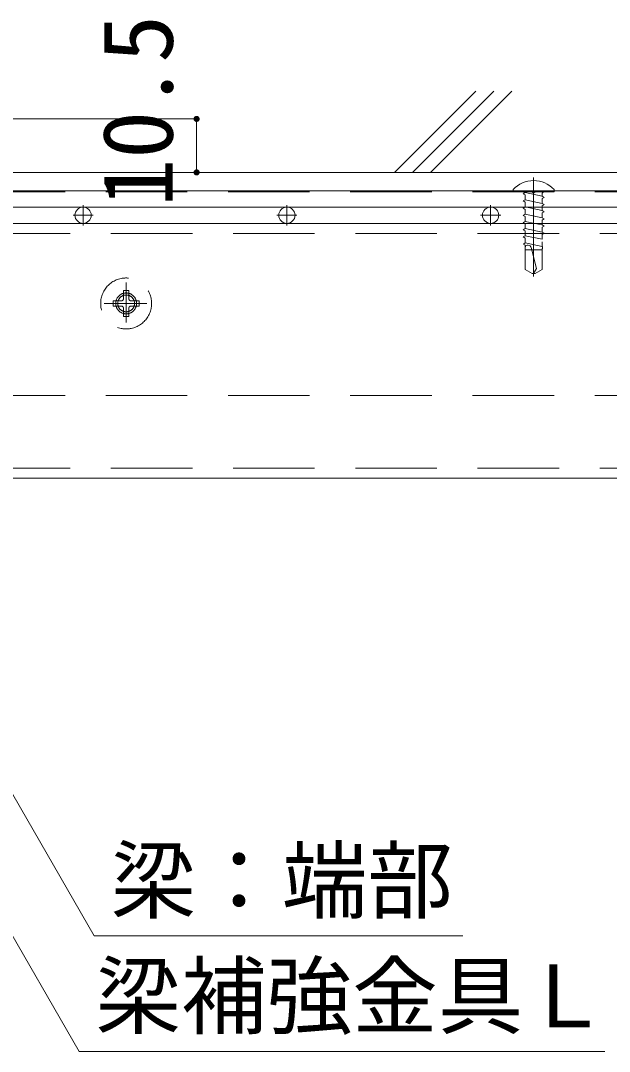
# Model space of a CAD drawing. Units: millimetres, scale not verified. Extents: x -10000 to 10000, y -6925 to 6925.
# Drawn here: x -6454 to -5732, y -4761 to -3497 of the extents above; entities that cross this region are included whole.
import ezdxf
from ezdxf.enums import TextEntityAlignment as Align

# ---------------------------------------------------------------- set-up
doc = ezdxf.new("R2010")
doc.units = ezdxf.units.MM
doc.header["$LTSCALE"] = 50
for name, pattern in [('CHAIN1', [8, 5, -1, 1, -1]), ('DASHED1', [1.8, 1.2, -0.6]), ('DASHED2', [3, 2, -1])]:
    doc.linetypes.add(name, pattern=pattern)
for name, color, linetype, lineweight in [('0-5_1-7', 7, 'Continuous', 9), ('0-9_1-8', 3, 'Continuous', 9), ('1-B_3-4', 6, 'DASHED2', 9), ('1-E_3-2', 2, 'DASHED2', 9), ('2-0_3-5', 3, 'CHAIN1', 9), ('2-1_3-7', 7, 'Continuous', 9), ('2-2_3-0', 7, 'Continuous', 9), ('2-4_3-8', 3, 'Continuous', 9)]:
    doc.layers.add(name, color=color, linetype=linetype, lineweight=lineweight)
doc.styles.add('ＭＳ ゴシック', font='')
doc.styles.get('ＭＳ ゴシック').set_extended_font_data('MS Gothic')

msp = doc.modelspace()

# ---------------------------------------------------------------- linework, layer by layer
at = {"layer": '1-B_3-4', "color": 2}
for p, q in [((-6949.91, -3707.33), (-4899.97, -3707.33)), ((-6949.91, -3726.08), (-4893.1, -3726.08)), ((-6793.66, -3758.58), (-4884.26, -3758.58)), ((-6949.91, -3957.33), (-4896.28, -3957.33)), ((-6793.66, -4046.08), (-4890.17, -4046.08))]:
    msp.add_line(p, q, dxfattribs=at)
at = {"layer": '1-B_3-4', "color": 2, "linetype": 'Continuous'}
for p, q in [((-6793.66, -3746.08), (-4887.22, -3746.08)), ((-6793.66, -4058.58), (-4887.22, -4058.58))]:
    msp.add_line(p, q, dxfattribs=at)
at = {"layer": '1-E_3-2', "color": 3, "linetype": 'CHAIN1'}
for p, q in [((-5824.91, -3689.93), (-5824.91, -3811.18)), ((-6324.91, -3818.41), (-6324.91, -3867.65)), ((-6352.06, -3844.2), (-6299.57, -3844.2))]:
    msp.add_line(p, q, dxfattribs=at)
at = {"layer": '1-E_3-2', "linetype": 'Continuous'}
for p, q in [((-5849.91, -3704.65), (-5849.91, -3707.33)), ((-5799.91, -3707.33), (-5849.91, -3707.33)), ((-5799.91, -3704.65), (-5799.91, -3707.33)), ((-5835.22, -3752.41), (-5837.72, -3753.85)), ((-5837.72, -3753.85), (-5835.22, -3755.29)), ((-5835.22, -3746.48), (-5835.92, -3746.08)), ((-5835.22, -3746.14), (-5835.22, -3752.41)), ((-5835.22, -3752.41), (-5814.6, -3756.81)), ((-5823.61, -3746.08), (-5814.6, -3748)), ((-5814.6, -3746.08), (-5814.6, -3748)), ((-5814.6, -3748), (-5812.1, -3749.44)), ((-5812.1, -3749.44), (-5814.6, -3750.89)), ((-5814.6, -3750.89), (-5814.6, -3756.81)), ((-5835.22, -3761.22), (-5837.72, -3762.66)), ((-5837.72, -3762.66), (-5835.22, -3764.11)), ((-5835.22, -3755.29), (-5835.22, -3761.22)), ((-5835.22, -3761.22), (-5814.6, -3765.63)), ((-5835.22, -3764.11), (-5835.22, -3770.03)), ((-5814.6, -3756.81), (-5812.1, -3758.26)), ((-5812.1, -3758.26), (-5814.6, -3759.7)), ((-5814.6, -3765.63), (-5814.6, -3759.7)), ((-5835.22, -3770.03), (-5837.1, -3771.11)), ((-5837.1, -3771.84), (-5835.22, -3772.92)), ((-5837.09, -3771.11), (-5837.09, -3771.84)), ((-5835.22, -3770.03), (-5814.6, -3774.44)), ((-5835.22, -3772.92), (-5835.22, -3802.45)), ((-5835.22, -3778.58), (-5814.6, -3778.58)), ((-5832.72, -3772.95), (-5831.49, -3772.95)), ((-5827.87, -3775.78), (-5821.47, -3801.37)), ((-5814.6, -3768.51), (-5814.6, -3774.44)), ((-5814.6, -3774.44), (-5813.97, -3774.8)), ((-5813.97, -3776.96), (-5814.6, -3777.33)), ((-5814.6, -3777.33), (-5814.6, -3802.45)), ((-5813.97, -3774.8), (-5813.97, -3776.96)), ((-5835.22, -3802.45), (-5826.78, -3807.33)), ((-5824.91, -3807.33), (-5821.47, -3801.37)), ((-5814.6, -3802.45), (-5823.03, -3807.33)), ((-5826.78, -3807.33), (-5823.03, -3807.33))]:
    msp.add_line(p, q, dxfattribs=at)
at = {"layer": '1-E_3-2'}
for p, q in [((-5838.09, -3707.33), (-5835.77, -3708.66)), ((-5835.22, -3708.34), (-5837.72, -3709.79)), ((-5837.72, -3709.79), (-5835.22, -3711.23)), ((-5835.22, -3708.34), (-5814.6, -3712.75)), ((-5835.22, -3711.23), (-5835.22, -3717.16)), ((-5826.78, -3707.33), (-5824.91, -3709.2)), ((-5824.91, -3709.2), (-5823.03, -3707.33)), ((-5812.72, -3707.33), (-5814.6, -3709.2)), ((-5814.6, -3709.2), (-5814.6, -3712.75)), ((-5814.6, -3712.75), (-5812.1, -3714.19)), ((-5812.1, -3714.19), (-5814.6, -3715.64)), ((-5814.6, -3715.64), (-5814.6, -3721.56)), ((-5835.22, -3717.16), (-5837.72, -3718.6)), ((-5837.72, -3718.6), (-5835.22, -3720.04)), ((-5835.22, -3725.97), (-5837.72, -3727.41)), ((-5837.72, -3727.41), (-5835.22, -3728.86)), ((-5835.22, -3717.16), (-5814.6, -3721.56)), ((-5835.22, -3720.04), (-5835.22, -3725.97)), ((-5835.22, -3725.97), (-5814.6, -3730.38)), ((-5835.22, -3728.86), (-5835.22, -3734.78)), ((-5814.6, -3721.56), (-5812.1, -3723.01)), ((-5812.1, -3723.01), (-5814.6, -3724.45)), ((-5814.6, -3724.45), (-5814.6, -3730.38)), ((-5835.22, -3734.78), (-5837.72, -3736.23)), ((-5837.72, -3736.23), (-5835.22, -3737.67)), ((-5835.22, -3734.78), (-5814.6, -3739.19)), ((-5835.22, -3737.67), (-5835.22, -3743.59)), ((-5814.6, -3730.38), (-5812.1, -3731.82)), ((-5812.1, -3731.82), (-5814.6, -3733.26)), ((-5814.6, -3733.26), (-5814.6, -3739.19)), ((-5814.6, -3739.19), (-5812.1, -3740.63)), ((-5812.1, -3740.63), (-5814.6, -3742.08)), ((-5835.22, -3743.59), (-5837.72, -3745.04)), ((-5837.72, -3745.04), (-5835.92, -3746.08)), ((-5835.22, -3743.59), (-5823.61, -3746.08)), ((-5814.6, -3742.08), (-5814.6, -3746.08))]:
    msp.add_line(p, q, dxfattribs=at)
at = {"layer": '1-E_3-2', "linetype": 'DASHED1'}
for p, q in [((-6321.78, -3828.33), (-6328.03, -3828.33)), ((-6328.03, -3828.33), (-6328.03, -3838.02)), ((-6321.78, -3828.33), (-6321.78, -3838.02)), ((-6340.85, -3841.14), (-6340.85, -3847.39)), ((-6340.85, -3841.14), (-6331.16, -3841.14)), ((-6308.97, -3841.14), (-6318.66, -3841.14)), ((-6308.97, -3847.39), (-6308.97, -3841.14)), ((-6340.85, -3847.39), (-6331.16, -3847.39)), ((-6328.03, -3860.21), (-6328.03, -3850.52)), ((-6321.78, -3860.21), (-6321.78, -3850.52)), ((-6308.97, -3847.39), (-6318.66, -3847.39)), ((-6328.03, -3860.21), (-6321.78, -3860.21))]:
    msp.add_line(p, q, dxfattribs=at)
msp.add_circle((-6324.91, -3844.27), 31.25, dxfattribs=at)
at = {"layer": '1-E_3-2'}
for radius in [12.81, 10.31]:
    msp.add_circle((-6324.91, -3844.2), radius, dxfattribs=at)
at = {"layer": '1-E_3-2', "linetype": 'Continuous'}
for centre, radius, start, end in [((-5824.91, -3727.33), 33.75, 42.20543, 137.79453), ((-5832.72, -3775.45), 2.5, 90.00003, 180.00002), ((-5831.49, -3776.68), 3.73, 14.03624, 89.99996)]:
    msp.add_arc(centre, radius, start, end, dxfattribs=at)
at = {"layer": '1-E_3-2', "linetype": 'DASHED1'}
for centre, start, end in [((-6331.16, -3838.02), 270, 0), ((-6318.66, -3838.02), 180, 270), ((-6331.16, -3850.52), 0, 90), ((-6318.66, -3850.52), 90, 180)]:
    msp.add_arc(centre, 3.12, start, end, dxfattribs=at)
at = {"layer": '2-0_3-5', "color": 6, "linetype": 'Continuous'}
for p, q in [((-6949.91, -3706.08), (-4900.48, -3706.08)), ((-4893.1, -3726.08), (-6949.91, -3726.08))]:
    msp.add_line(p, q, dxfattribs=at)
at = {"layer": '2-0_3-5'}
for p, q in [((-6377.72, -3723.62), (-6377.72, -3748.49)), ((-6127.72, -3723.62), (-6127.72, -3748.49)), ((-5877.72, -3723.62), (-5877.72, -3748.49)), ((-6390.02, -3736.08), (-6365.37, -3736.08)), ((-6140.02, -3736.08), (-6115.37, -3736.08)), ((-5890.02, -3736.08), (-5865.37, -3736.08))]:
    msp.add_line(p, q, dxfattribs=at)
at = {"layer": '2-0_3-5', "color": 6, "linetype": 'Continuous'}
for centre in [(-6377.72, -3736.08), (-6127.72, -3736.08), (-5877.72, -3736.08)]:
    msp.add_circle(centre, 10, dxfattribs=at)
at = {"layer": '2-1_3-7', "color": 3}
for p, q in [((-6238.46, -3617.95), (-6923.96, -3617.95)), ((-6238.46, -3683.58), (-6238.46, -3617.95))]:
    msp.add_line(p, q, dxfattribs=at)
at = {"layer": '2-1_3-7'}
for points in [[(-6240.66, -3614.92), (-6238.46, -3617.95), (-6241.03, -3615.22)], [(-6240.27, -3614.66), (-6238.46, -3617.95), (-6240.66, -3614.92)], [(-6240.27, -3614.66), (-6238.46, -3614.2), (-6238.46, -3617.95)], [(-6239.84, -3614.46), (-6238.46, -3614.2), (-6240.27, -3614.66)], [(-6239.39, -3614.32), (-6238.46, -3614.2), (-6239.84, -3614.46)], [(-6238.93, -3614.23), (-6238.46, -3614.2), (-6239.39, -3614.32)], [(-6238.46, -3614.2), (-6234.71, -3617.95), (-6238.46, -3617.95)], [(-6238.22, -3614.21), (-6234.71, -3617.95), (-6238.46, -3614.2)], [(-6237.76, -3614.27), (-6234.71, -3617.95), (-6238.22, -3614.21)], [(-6237.3, -3614.38), (-6234.71, -3617.95), (-6237.76, -3614.27)], [(-6236.86, -3614.56), (-6234.71, -3617.95), (-6237.3, -3614.38)], [(-6236.45, -3614.78), (-6234.71, -3617.95), (-6236.86, -3614.56)], [(-6236.45, -3614.78), (-6234.74, -3617.48), (-6234.71, -3617.95)], [(-6236.07, -3615.06), (-6234.74, -3617.48), (-6236.45, -3614.78)], [(-6236.07, -3615.06), (-6234.83, -3617.02), (-6234.74, -3617.48)], [(-6235.73, -3615.38), (-6234.83, -3617.02), (-6236.07, -3615.06)], [(-6242.2, -3617.72), (-6238.46, -3617.95), (-6242.21, -3617.95)], [(-6242.21, -3617.95), (-6240.47, -3621.12), (-6242.18, -3618.42)], [(-6242.21, -3617.95), (-6240.06, -3621.34), (-6240.47, -3621.12)], [(-6238.46, -3617.95), (-6240.06, -3621.34), (-6242.21, -3617.95)], [(-6242.14, -3617.25), (-6238.46, -3617.95), (-6242.2, -3617.72)], [(-6242.18, -3618.42), (-6240.85, -3620.84), (-6242.09, -3618.88)], [(-6242.18, -3618.42), (-6240.47, -3621.12), (-6240.85, -3620.84)], [(-6242.03, -3616.79), (-6238.46, -3617.95), (-6242.14, -3617.25)], [(-6242.09, -3618.88), (-6241.19, -3620.52), (-6241.95, -3619.33)], [(-6242.09, -3618.88), (-6240.85, -3620.84), (-6241.19, -3620.52)], [(-6241.85, -3616.35), (-6238.46, -3617.95), (-6242.03, -3616.79)], [(-6241.95, -3619.33), (-6241.49, -3620.15), (-6241.74, -3619.76)], [(-6241.95, -3619.33), (-6241.19, -3620.52), (-6241.49, -3620.15)], [(-6241.62, -3615.94), (-6238.46, -3617.95), (-6241.85, -3616.35)], [(-6241.35, -3615.56), (-6238.46, -3617.95), (-6241.62, -3615.94)], [(-6241.03, -3615.22), (-6238.46, -3617.95), (-6241.35, -3615.56)], [(-6238.46, -3617.95), (-6239.62, -3621.52), (-6240.06, -3621.34)], [(-6238.46, -3617.95), (-6239.16, -3621.63), (-6239.62, -3621.52)], [(-6238.46, -3617.95), (-6238.69, -3621.69), (-6239.16, -3621.63)], [(-6238.46, -3617.95), (-6238.46, -3621.7), (-6238.69, -3621.69)], [(-6238.46, -3617.95), (-6237.99, -3621.67), (-6238.46, -3621.7)], [(-6238.46, -3617.95), (-6237.53, -3621.58), (-6237.99, -3621.67)], [(-6238.46, -3617.95), (-6237.08, -3621.44), (-6237.53, -3621.58)], [(-6238.46, -3617.95), (-6236.65, -3621.24), (-6237.08, -3621.44)], [(-6238.46, -3617.95), (-6236.25, -3620.98), (-6236.65, -3621.24)], [(-6234.71, -3617.95), (-6236.25, -3620.98), (-6238.46, -3617.95)], [(-6234.71, -3617.95), (-6235.89, -3620.68), (-6236.25, -3620.98)], [(-6234.71, -3617.95), (-6235.57, -3620.34), (-6235.89, -3620.68)], [(-6235.73, -3615.38), (-6234.97, -3616.57), (-6234.83, -3617.02)], [(-6235.42, -3615.75), (-6234.97, -3616.57), (-6235.73, -3615.38)], [(-6234.71, -3617.95), (-6235.29, -3619.96), (-6235.57, -3620.34)], [(-6235.42, -3615.75), (-6235.17, -3616.14), (-6234.97, -3616.57)], [(-6234.71, -3617.95), (-6235.07, -3619.55), (-6235.29, -3619.96)], [(-6234.71, -3617.95), (-6234.89, -3619.11), (-6235.07, -3619.55)], [(-6234.71, -3617.95), (-6234.78, -3618.65), (-6234.89, -3619.11)], [(-6234.71, -3617.95), (-6234.72, -3618.19), (-6234.78, -3618.65)], [(-6242.2, -3683.34), (-6238.46, -3683.58), (-6242.21, -3683.58)], [(-6242.21, -3683.58), (-6240.47, -3686.74), (-6242.18, -3684.05)], [(-6242.21, -3683.58), (-6240.06, -3686.97), (-6240.47, -3686.74)], [(-6238.46, -3683.58), (-6240.06, -3686.97), (-6242.21, -3683.58)], [(-6242.14, -3682.87), (-6238.46, -3683.58), (-6242.2, -3683.34)], [(-6242.18, -3684.05), (-6240.85, -3686.46), (-6242.09, -3684.51)], [(-6242.18, -3684.05), (-6240.47, -3686.74), (-6240.85, -3686.46)], [(-6242.03, -3682.42), (-6238.46, -3683.58), (-6242.14, -3682.87)], [(-6242.09, -3684.51), (-6241.19, -3686.14), (-6241.95, -3684.96)], [(-6242.09, -3684.51), (-6240.85, -3686.46), (-6241.19, -3686.14)], [(-6241.85, -3681.98), (-6238.46, -3683.58), (-6242.03, -3682.42)], [(-6241.95, -3684.96), (-6241.49, -3685.78), (-6241.74, -3685.38)], [(-6241.95, -3684.96), (-6241.19, -3686.14), (-6241.49, -3685.78)], [(-6241.62, -3681.57), (-6238.46, -3683.58), (-6241.85, -3681.98)], [(-6241.35, -3681.19), (-6238.46, -3683.58), (-6241.62, -3681.57)], [(-6241.03, -3680.84), (-6238.46, -3683.58), (-6241.35, -3681.19)], [(-6240.66, -3680.54), (-6238.46, -3683.58), (-6241.03, -3680.84)], [(-6240.27, -3680.29), (-6238.46, -3683.58), (-6240.66, -3680.54)], [(-6240.27, -3680.29), (-6238.46, -3679.83), (-6238.46, -3683.58)], [(-6239.84, -3680.09), (-6238.46, -3679.83), (-6240.27, -3680.29)], [(-6238.46, -3683.58), (-6239.62, -3687.14), (-6240.06, -3686.97)], [(-6239.39, -3679.94), (-6238.46, -3679.83), (-6239.84, -3680.09)], [(-6238.46, -3683.58), (-6239.16, -3687.26), (-6239.62, -3687.14)], [(-6238.93, -3679.86), (-6238.46, -3679.83), (-6239.39, -3679.94)], [(-6238.46, -3683.58), (-6238.69, -3687.32), (-6239.16, -3687.26)], [(-6238.46, -3683.58), (-6238.46, -3687.33), (-6238.69, -3687.32)], [(-6238.46, -3679.83), (-6234.71, -3683.58), (-6238.46, -3683.58)], [(-6238.22, -3679.83), (-6234.71, -3683.58), (-6238.46, -3679.83)], [(-6238.46, -3683.58), (-6237.99, -3687.3), (-6238.46, -3687.33)], [(-6238.46, -3683.58), (-6237.53, -3687.21), (-6237.99, -3687.3)], [(-6238.46, -3683.58), (-6237.08, -3687.06), (-6237.53, -3687.21)], [(-6238.46, -3683.58), (-6236.65, -3686.86), (-6237.08, -3687.06)], [(-6238.46, -3683.58), (-6236.25, -3686.61), (-6236.65, -3686.86)], [(-6234.71, -3683.58), (-6236.25, -3686.61), (-6238.46, -3683.58)], [(-6237.76, -3679.89), (-6234.71, -3683.58), (-6238.22, -3679.83)], [(-6237.3, -3680.01), (-6234.71, -3683.58), (-6237.76, -3679.89)], [(-6236.86, -3680.18), (-6234.71, -3683.58), (-6237.3, -3680.01)], [(-6236.45, -3680.41), (-6234.71, -3683.58), (-6236.86, -3680.18)], [(-6236.45, -3680.41), (-6234.74, -3683.11), (-6234.71, -3683.58)], [(-6236.07, -3680.69), (-6234.74, -3683.11), (-6236.45, -3680.41)], [(-6234.71, -3683.58), (-6235.89, -3686.31), (-6236.25, -3686.61)], [(-6236.07, -3680.69), (-6234.83, -3682.64), (-6234.74, -3683.11)], [(-6235.73, -3681.01), (-6234.83, -3682.64), (-6236.07, -3680.69)], [(-6234.71, -3683.58), (-6235.57, -3685.97), (-6235.89, -3686.31)], [(-6235.73, -3681.01), (-6234.97, -3682.2), (-6234.83, -3682.64)], [(-6235.42, -3681.37), (-6234.97, -3682.2), (-6235.73, -3681.01)], [(-6234.71, -3683.58), (-6235.29, -3685.58), (-6235.57, -3685.97)], [(-6235.42, -3681.37), (-6235.17, -3681.77), (-6234.97, -3682.2)], [(-6234.71, -3683.58), (-6235.07, -3685.17), (-6235.29, -3685.58)], [(-6234.71, -3683.58), (-6234.89, -3684.73), (-6235.07, -3685.17)], [(-6234.71, -3683.58), (-6234.78, -3684.28), (-6234.89, -3684.73)], [(-6234.71, -3683.58), (-6234.72, -3683.81), (-6234.78, -3684.28)]]:
    msp.add_solid(points, dxfattribs=at)
at = {"layer": '2-2_3-0'}
for p, q in [((-5995.55, -3683.58), (-5895.81, -3583.83)), ((-5973.45, -3683.58), (-5873.71, -3583.83)), ((-5951.36, -3683.58), (-5851.61, -3583.83)), ((-6981.16, -3683.58), (-856.7, -3683.58))]:
    msp.add_line(p, q, dxfattribs=at)
at = {"layer": '2-4_3-8'}
for p, q in [((-6621.02, -4348.4), (-6382.55, -4761.45)), ((-6382.55, -4761.45), (-5737.68, -4761.45))]:
    msp.add_line(p, q, dxfattribs=at)
msp.add_lwpolyline([(-6571.78, -4259.81), (-6363.95, -4619.78), (-5911.84, -4619.78)], dxfattribs=at)

# ---------------------------------------------------------------- texts
at = {"layer": '0-5_1-7', "color": 4, "style": 'ＭＳ ゴシック'}
msp.add_text('10.5', height=86.51, rotation=90, dxfattribs=at).set_placement((-6241.76, -3725.76), align=Align.BOTTOM_LEFT)
at = {"layer": '0-9_1-8', "color": 4, "style": 'ＭＳ ゴシック'}
for s, p in [('梁：端部', (-6343.95, -4613.31)), ('梁補強金具Ｌ', (-6362.55, -4754.97))]:
    msp.add_text(s, height=76.98, dxfattribs=at).set_placement(p, align=Align.BOTTOM_LEFT)

doc.saveas('drawing.dxf')
